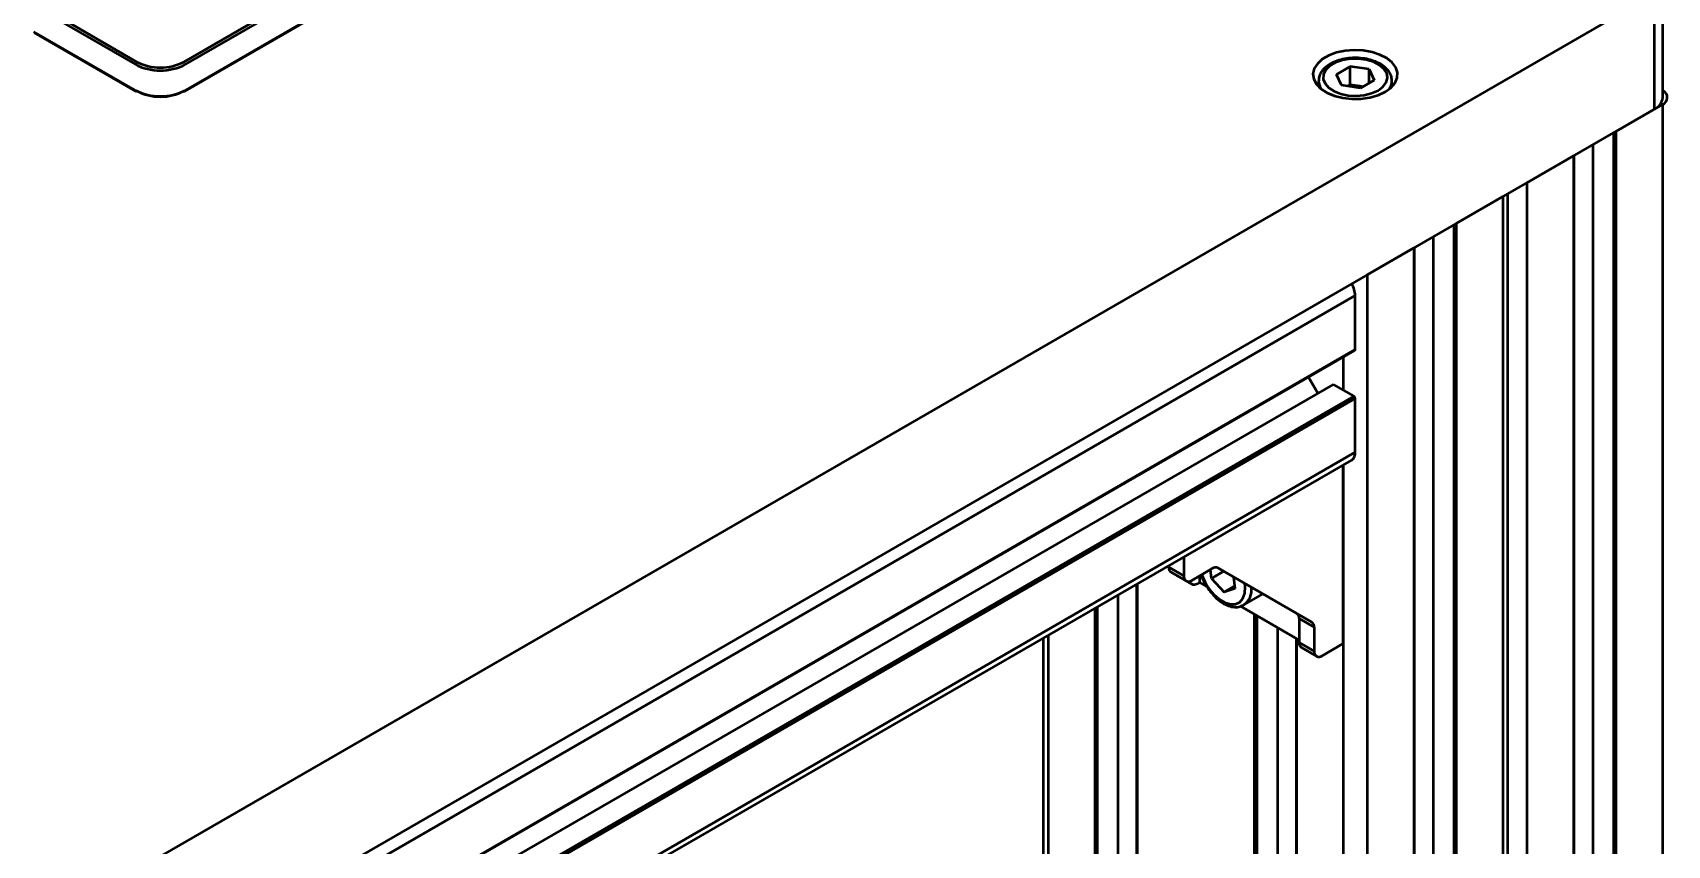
# Model space of a CAD drawing. Header units: millimetres. Extents: x 32504 to 36677, y 41990 to 42879.
# Drawn here: x 33546 to 33603.9, y 42716.9 to 42745.7 of the extents above; entities that cross this region are included whole.
import ezdxf

# ---------------------------------------------------------------- set-up
doc = ezdxf.new("R2010")
doc.units = ezdxf.units.MM
doc.layers.add('Net_dam', color=7, linetype='Continuous', lineweight=50)

msp = doc.modelspace()

# ---------------------------------------------------------------- linework, layer by layer
at = {"layer": 'Net_dam'}
for p, q in [((33562.1498, 42750.9085), (33551.3735, 42744.6874)), ((33551.4274, 42744.5941), (33562.2037, 42750.8152)), ((33551.4116, 42743.6467), (33562.1879, 42749.8677)), ((33562.2037, 42749.9026), (33551.4274, 42743.6816)), ((33603.7791, 42743.4148), (33603.7791, 42747.4975)), ((33488.9349, 42680.9602), (33603.4862, 42747.0893)), ((33546.0482, 42746.6626), (33549.6314, 42744.5941)), ((33549.6853, 42744.6874), (33546.1021, 42746.7559)), ((33603.4862, 42743.0066), (33603.4862, 42747.0893)), ((33549.6314, 42743.6816), (33546.0482, 42745.75)), ((33546.064, 42745.7152), (33549.6472, 42743.6467)), ((33592.6997, 42744.5215), (33592.2082, 42744.2377)), ((33592.3881, 42743.8501), (33592.2082, 42744.2377)), ((33593.3712, 42744.4176), (33592.6997, 42744.5215)), ((33592.6997, 42743.8683), (33592.6997, 42744.5215)), ((33593.3712, 42744.4176), (33593.5511, 42744.03)), ((33593.3712, 42743.9262), (33593.3712, 42744.4176)), ((33591.5796, 42744.0032), (33591.5796, 42743.7999)), ((33593.0595, 42743.7463), (33592.3881, 42743.8501)), ((33592.6997, 42743.8683), (33592.6091, 42743.8159)), ((33593.0354, 42743.8163), (33592.6997, 42743.8683)), ((33593.1502, 42743.7986), (33593.0354, 42743.8163)), ((33593.0595, 42743.7463), (33593.5511, 42744.03)), ((33594.1796, 42743.7999), (33594.1796, 42744.0032)), ((33602.1144, 42742.2147), (33603.7691, 42743.1699)), ((33603.7691, 42743.1699), (33603.7691, 42433.1955)), ((33488.9349, 42676.8775), (33603.4862, 42743.0066)), ((33602.0296, 42742.1657), (33602.0296, 42434.1996)), ((33602.1144, 42742.2147), (33602.1144, 42434.1507)), ((33598.9608, 42740.3941), (33600.6154, 42741.3493)), ((33600.6154, 42741.3493), (33600.6154, 42435.0161)), ((33600.633, 42435.0059), (33600.633, 42741.3594)), ((33601.2942, 42741.7412), (33601.2942, 42434.6242)), ((33598.9608, 42740.3941), (33598.9608, 42435.9713)), ((33596.4576, 42738.949), (33598.1122, 42739.9042)), ((33598.1122, 42739.9042), (33598.1122, 42436.4611)), ((33598.288, 42436.3596), (33598.288, 42740.0057)), ((33595.6373, 42738.4755), (33595.6373, 42437.8898)), ((33596.3727, 42738.9001), (33596.3727, 42437.4653)), ((33596.4576, 42738.949), (33596.4576, 42437.4163)), ((33593.3039, 42737.1285), (33594.9585, 42738.0837)), ((33594.9585, 42738.0837), (33594.9585, 42446.9014)), ((33594.9761, 42446.8913), (33594.9761, 42738.0938)), ((33593.3039, 42737.1285), (33593.3039, 42455.6952)), ((33499.5415, 42682.5107), (33592.8796, 42736.3936)), ((33592.8796, 42734.4829), (33592.8796, 42736.3936)), ((33499.5291, 42680.5725), (33592.8672, 42734.4554)), ((33499.5415, 42680.6), (33592.8796, 42734.4829)), ((33592.4554, 42734.2177), (33592.4554, 42733.0458)), ((33499.293, 42679.6725), (33592.1018, 42733.2499)), ((33591.555, 42732.9342), (33591.2243, 42733.507)), ((33592.8372, 42732.8253), (33592.1018, 42733.2499)), ((33499.4991, 42678.9424), (33592.8372, 42732.8253)), ((33499.5415, 42678.8689), (33592.8796, 42732.7518)), ((33592.8796, 42730.8411), (33592.8796, 42732.7518)), ((33499.4172, 42676.6835), (33592.7553, 42730.5664)), ((33499.5415, 42676.9582), (33592.8796, 42730.8411)), ((33592.4554, 42724.0638), (33592.4554, 42730.3933)), ((33592.4554, 42730.3933), (33592.4554, 42683.9867)), ((33586.2682, 42726.8215), (33586.2682, 42726.7711)), ((33586.7985, 42727.1276), (33586.7985, 42726.465)), ((33586.7985, 42726.465), (33586.2682, 42726.7711)), ((33586.351, 42726.588), (33586.8814, 42726.2818)), ((33586.5442, 42726.4765), (33586.5561, 42726.4687)), ((33586.5561, 42726.4687), (33587.0864, 42726.1626)), ((33587.0814, 42726.3016), (33587.8127, 42726.7238)), ((33587.3571, 42726.4608), (33587.3571, 42726.2232)), ((33587.7806, 42726.3679), (33587.7464, 42726.6856)), ((33588.222, 42726.6227), (33587.7806, 42726.3679)), ((33587.7806, 42726.3679), (33588.2349, 42725.8889)), ((33588.0085, 42726.746), (33590.8098, 42725.1283)), ((33588.0127, 42726.7436), (33591.3402, 42724.8221)), ((33588.6246, 42726.0099), (33588.5809, 42726.4154)), ((33584.4651, 42725.7805), (33584.4651, 42687.9957)), ((33585.1263, 42726.1623), (33585.1263, 42689.141)), ((33585.1439, 42726.1724), (33585.1439, 42689.1715)), ((33587.2864, 42726.1824), (33587.3571, 42726.2232)), ((33587.3571, 42726.2232), (33587.628, 42726.0668)), ((33588.614, 42726.1078), (33588.2349, 42725.8889)), ((33588.6246, 42726.0099), (33588.2349, 42725.8889)), ((33588.9334, 42725.4283), (33589.6119, 42725.82)), ((33583.6448, 42725.307), (33583.6448, 42686.575)), ((33583.7297, 42725.356), (33583.7297, 42686.722)), ((33588.8149, 42725.3816), (33590.8927, 42724.1822)), ((33589.3017, 42725.1006), (33589.3017, 42692.3396)), ((33590.8098, 42725.1283), (33591.3402, 42724.8221)), ((33589.3865, 42725.0517), (33589.3865, 42692.2906)), ((33590.1219, 42724.6271), (33590.1219, 42691.8661)), ((33591.423, 42724.639), (33590.8927, 42724.9452)), ((33590.8927, 42724.9452), (33590.8927, 42724.1006)), ((33591.423, 42724.639), (33591.423, 42723.7944)), ((33581.8145, 42724.2504), (33581.8145, 42683.5983)), ((33581.9902, 42724.3518), (33581.9902, 42684.8085)), ((33590.7832, 42724.2454), (33590.7832, 42691.4844)), ((33590.8007, 42724.2353), (33590.8007, 42691.4742)), ((33591.423, 42723.7944), (33590.8927, 42724.1006)), ((33591.7058, 42723.6311), (33592.4554, 42724.0638)), ((33590.9755, 42723.9175), (33591.5059, 42723.6113))]:
    msp.add_line(p, q, dxfattribs=at)
at = {"layer": 'Net_dam', "flags": 128}
for points in [[(33593.9403, 42743.6196), (33594.1435, 42743.7655), (33594.2876, 42743.9333), (33594.3659, 42744.115), (33594.3747, 42744.3021), (33594.3136, 42744.486), (33594.1854, 42744.658), (33593.9962, 42744.8101), (33593.7547, 42744.9352), (33593.4724, 42745.0273), (33593.1623, 42745.0823), (33592.839, 42745.0975), (33592.5176, 42745.0722), (33592.2132, 42745.0076), (33591.9399, 42744.9068), (33591.7105, 42744.7744), (33591.5358, 42744.6166), (33591.424, 42744.4409), (33591.3802, 42744.2553), (33591.4065, 42744.0687), (33591.5017, 42743.8897), (33591.6613, 42743.7267), (33591.878, 42743.5873), (33592.1414, 42743.4781), (33592.4393, 42743.4041), (33592.7579, 42743.3688), (33593.0821, 42743.3739), (33593.3969, 42743.4191), (33593.6875, 42743.5023), (33593.9403, 42743.6196)], [(33593.6857, 42743.6685), (33593.8609, 42743.7989), (33593.9744, 42743.9503), (33594.0191, 42744.1132), (33593.9922, 42744.2774), (33593.8954, 42744.4327), (33593.7348, 42744.5691), (33593.5204, 42744.6782), (33593.2658, 42744.7531), (33592.9869, 42744.7891), (33592.7013, 42744.7839), (33592.4269, 42744.7379), (33592.1809, 42744.6539), (33591.9789, 42744.5372), (33591.8334, 42744.3953), (33591.7537, 42744.2368), (33591.7447, 42744.072), (33591.807, 42743.911), (33591.9368, 42743.764), (33592.1257, 42743.6402), (33592.3621, 42743.5475), (33592.6309, 42743.4916), (33592.9154, 42743.4761), (33593.1977, 42743.5019), (33593.4599, 42743.5674), (33593.6857, 42743.6685)], [(33593.1415, 42743.7936), (33593.11, 42743.8017), (33593.0354, 42743.8163)], [(33587.2864, 42726.1824), (33587.2312, 42726.1568), (33587.1782, 42726.1448), (33587.1293, 42726.1467), (33587.0864, 42726.1626), (33587.0512, 42726.1918), (33587.0251, 42726.2332), (33587.012, 42726.2716)], [(33587.8625, 42725.8062), (33588.0574, 42725.6323), (33588.2595, 42725.5122), (33588.4559, 42725.4535), (33588.6344, 42725.4598), (33588.7837, 42725.5308), (33588.8945, 42725.662), (33588.9598, 42725.8452), (33588.9755, 42726.0687), (33588.9639, 42726.1943)], [(33588.9334, 42725.4283), (33588.9245, 42725.4233), (33588.9121, 42725.4168)]]:
    msp.add_lwpolyline(points, dxfattribs=at)
at = {"layer": 'Net_dam'}
for centre, radius, start, end in [((33550.5294, 42746.3273), 1.952, 242.609672, 297.390328), ((33550.5294, 42746.3166), 1.8349, 242.609672, 297.390328), ((33549.6687, 42743.6774), 0.0376, 173.701153, 234.986666), ((33550.5294, 42745.4147), 1.952, 242.609672, 297.390328), ((33549.6629, 42743.6816), 0.0383, 245.692881, 305.617577), ((33550.5294, 42745.2796), 1.8349, 242.609672, 297.390328), ((33551.3959, 42743.6816), 0.0383, 234.382423, 294.307119), ((33551.3912, 42743.6769), 0.0365, 304.056352, 7.255829), ((33592.0662, 42744.0098), 0.4866, 180.285716, 218.11627), ((33592.8799, 42742.8102), 1.0181, 81.210056, 101.881178), ((33593.6826, 42744.0137), 0.4973, 322.268061, 358.194844), ((33603.6778, 42743.4138), 0.2605, 290.520272, 67.100036), ((33603.2787, 42743.4647), 0.5029, 294.374658, 354.305201), ((33591.9917, 42736.3573), 0.8887, 2.342669, 30.758791), ((33592.8502, 42734.4797), 0.0296, 305.013332, 6.298848), ((33592.7875, 42732.7476), 0.0922, 2.605478, 57.394522), ((33592.5856, 42730.8087), 0.2958, 305.013333, 6.298847), ((33586.4585, 42726.7469), 0.1918, 172.74417, 235.943649), ((33586.9709, 42726.437), 0.1747, 170.785963, 309.203285), ((33589.2664, 42727.1223), 1.9243, 198.556582, 223.149684), ((33587.9299, 42726.5603), 0.2012, 65.686048, 125.618173), ((33588.5218, 42725.9761), 0.6852, 306.919258, 6.748755), ((33590.6924, 42724.9649), 0.2012, 354.379621, 54.301961), ((33591.2227, 42724.6587), 0.2012, 354.379621, 54.301961), ((33591.0829, 42724.0764), 0.1918, 172.744171, 235.943649), ((33591.5954, 42723.7665), 0.1747, 170.785963, 309.203285)]:
    msp.add_arc(centre, radius, start, end, dxfattribs=at)
for points, knots in [([(33594.1748, 42743.9969), (33594.1731, 42744.048), (33594.1694, 42744.1605), (33594.0892, 42744.3241), (33593.9577, 42744.4787), (33593.7736, 42744.6116), (33593.5443, 42744.7173), (33593.2806, 42744.7896), (33592.9973, 42744.8246), (33592.7085, 42744.821), (33592.4276, 42744.7789), (33592.1672, 42744.6994), (33591.9395, 42744.5843), (33591.7614, 42744.4411), (33591.6439, 42744.2782), (33591.5829, 42744.1313), (33591.5867, 42744.0403), (33591.588, 42744.0089)], [0, 0, 0, 0, 0.0542833, 0.1194826, 0.1861428, 0.2559958, 0.3280365, 0.4004926, 0.4727388, 0.5448782, 0.617156, 0.6897869, 0.763077, 0.8371764, 0.9032703, 0.9665428, 1, 1, 1, 1]), ([(33587.4142, 42726.5032), (33587.4193, 42726.4853), (33587.4495, 42726.3796), (33587.5457, 42726.1887), (33587.6902, 42725.9534), (33587.8056, 42725.8226), (33587.8595, 42725.7615)], [0, 0, 0, 0, 0.0664007, 0.3909131, 0.7151698, 1, 1, 1, 1]), ([(33587.8595, 42725.7615), (33587.8936, 42725.7272), (33587.9923, 42725.628), (33588.1695, 42725.496), (33588.3884, 42725.3885), (33588.5986, 42725.3466), (33588.7767, 42725.3555), (33588.8666, 42725.4021), (33588.903, 42725.4209)], [0, 0, 0, 0, 0.1046663, 0.3035148, 0.5046987, 0.7070118, 0.8814279, 1, 1, 1, 1])]:
    msp.add_open_spline(points, degree=3, knots=knots, dxfattribs=at)

doc.saveas('drawing.dxf')
